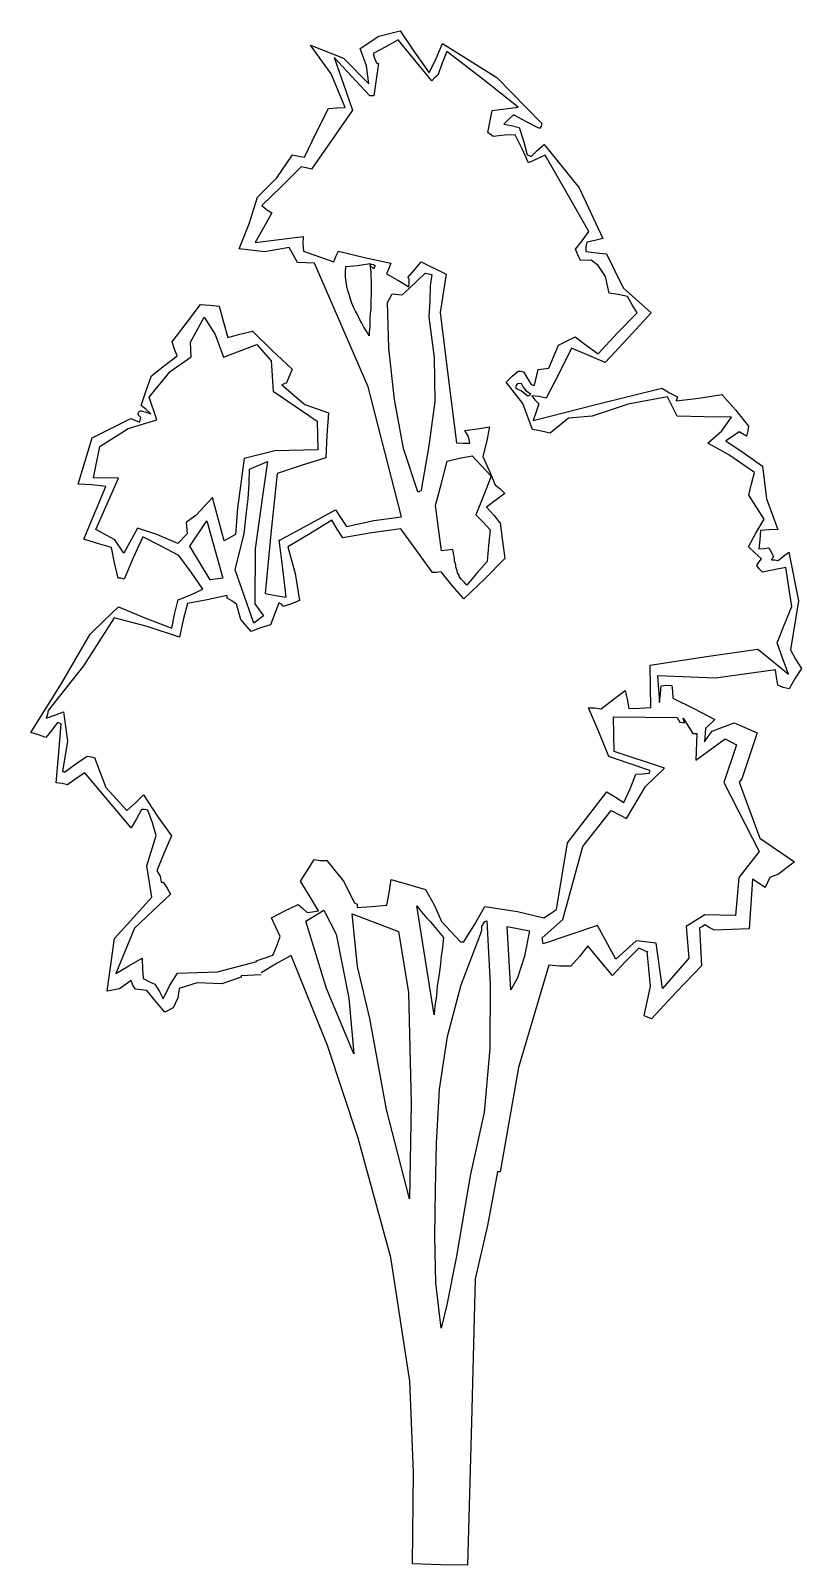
# Model space of a CAD drawing. Extents: x 10339 to 13928, y -5531 to 1611.
import ezdxf

# ---------------------------------------------------------------- set-up
doc = ezdxf.new("R2010")
doc.units = 0
doc.layers.get('0').update_dxf_attribs({"linetype": 'CONTINUOUS'})

msp = doc.modelspace()

# ---------------------------------------------------------------- linework, layer by layer
at = {"color": 0}
for points in [[(11496.3, -762), (11627.2, -690.2), (11758.1, -618.4), (11785.2, -659), (11809.2, -696.4), (11936.3, -667.8), (12066.2, -651.5), (11910.1, -46.9), (11660.8, 528.5), (11580.6, 533), (11541.7, 601.6), (11427.2, 582), (11310.1, 596.4), (11355.4, 712.9), (11394.5, 835.7), (11485.7, 926.7), (11558.5, 1033.4), (11586.2, 1026.8), (11613.9, 1023.2), (11668.3, 1136.5), (11725.9, 1249.7), (11766.1, 1252.1), (11803.1, 1254.5), (11737.9, 1410), (11641.5, 1544.4), (11794.8, 1483.1), (11913.1, 1363.7), (11902.2, 1447.2), (11872.7, 1528), (11960.2, 1585.1), (12059.4, 1611.2), (12125.6, 1511.3), (12194.9, 1414.4), (12226.9, 1481.7), (12255.9, 1552.2), (12509.3, 1393.4), (12718.6, 1179.9), (12715.3, 1167.6), (12708.9, 1155.4), (12647.7, 1187.3), (12586.6, 1219.2), (12564.6, 1198), (12542.6, 1176.8), (12576.4, 1170), (12613.3, 1160.1), (12633.8, 1098), (12651.2, 1032.9), (12660.4, 1029.6), (12669.6, 1026.4), (12697.9, 1053.7), (12729.2, 1080.9), (12892.4, 880.5), (13002.5, 644), (12965.3, 635.4), (12928.1, 626.8), (12924.7, 605.2), (12924.3, 583.6), (12973.5, 576.6), (13019.8, 572.7), (13097.3, 413.9), (13228, 297.4), (13121, 182), (13014, 66.6), (12937.4, 98.8), (12857.8, 134.1), (12800.2, 17.8), (12739.5, -98.4), (12705.7, -91.6), (12671.8, -88), (12686.9, -106.8), (12705.1, -125.6), (12692.1, -162.4), (12679, -202.3), (12976.7, -127.2), (13277.4, -52.2), (13314.1, -74.5), (13350.8, -93.6), (13347.5, -102.8), (13344.3, -112.1), (13449.5, -98.5), (13557.8, -81.8), (13621.4, -153.9), (13681.8, -229.1), (13678.3, -250.6), (13671.7, -275.2), (13653.4, -265.6), (13638.1, -256.1), (13606.9, -277.1), (13575.6, -298.2), (13661.1, -355.3), (13746.4, -415.4), (13765.4, -567), (13818.5, -709.9), (13778.3, -712.3), (13738.1, -714.7), (13734.3, -757.8), (13730.4, -801), (13755.2, -798.3), (13776.8, -795.6), (13788.8, -817.4), (13797.7, -839.2), (13791.4, -845.3), (13788.2, -851.4), (13803.6, -851.6), (13819, -855), (13844.1, -833.8), (13869.1, -815.7), (13914.5, -1041.9), (13876.6, -1269.6), (13900.5, -1313.3), (13927.6, -1356.9), (13899, -1402.7), (13870.3, -1451.6), (13842.7, -1445), (13818.2, -1435.3), (13812.6, -1398.2), (13807, -1364.1), (13528.6, -1402.5), (13257.1, -1391.5), (13262.2, -1453.4), (13267.3, -1515.2), (13271.1, -1475.1), (13274.8, -1438.2), (13299.6, -1435.5), (13324.3, -1435.9), (13326.9, -1463.8), (13329.4, -1494.7), (13427.3, -1542.7), (13525.2, -1593.8), (13481.3, -1636.2), (13477.1, -1697.9), (13493, -1673.5), (13511.9, -1649.1), (13614.5, -1610.8), (13721.7, -1655.9), (13650, -1870.7), (13637.4, -1885.9), (13734.7, -2146.9), (13896.4, -2257.7), (13821.3, -2315.1), (13780.9, -2329.8), (13758.5, -2375.7), (13700.5, -2337.7), (13684.2, -2568.9), (13523.5, -2575.3), (13499.1, -2562.6), (13477.7, -2549.8), (13465.2, -2558.9), (13452.7, -2564.8), (13457.4, -2651.4), (13462, -2741), (13345.7, -2862.4), (13229.3, -2986.9), (13210.9, -2980.4), (13195.5, -2974), (13225.7, -2835.6), (13210, -2674.8), (13213.1, -2678), (13170.2, -2658.7), (13107.3, -2722.4), (13047.6, -2786.2), (12990.1, -2717.3), (12932.7, -2648.4), (12894.8, -2697.1), (12853.9, -2742.7), (12801.4, -2741.8), (12752.1, -2737.8), (12611, -3213.8), (12525.4, -3700), (12519.2, -3699.9), (12513, -3699.8), (12465.5, -3949), (12408.7, -4198), (12390.9, -4864.5), (12373, -5530.9), (12246.5, -5528.7), (12117, -5523.4)], [(11388.1, -2717.1), (11425.3, -2705.4), (11465.7, -2690.7), (11485, -2647.8), (11501.2, -2604.9), (11480.3, -2561.3), (11459.5, -2517.7), (11521.8, -2484.8), (11584, -2455.1), (11605.3, -2474), (11626.6, -2492.8), (11651.3, -2490.2), (11679.2, -2484.5), (11637.2, -2415.9), (11595.2, -2347.2), (11626.9, -2298.4), (11658.7, -2246.5), (11686.4, -2250), (11717.3, -2250.6), (11795.8, -2347.6), (11846.6, -2447.3), (11852.7, -2450.5), (11858.8, -2453.7), (11858.7, -2459.9), (11858.5, -2469.1), (11926.5, -2464.1), (11997.6, -2459.2), (12007.9, -2400.7), (12018.2, -2339.2), (12098.1, -2362.2), (12177.9, -2385.2), (12219.8, -2460), (12252.5, -2534.6), (12294.9, -2581.7), (12340.4, -2628.8), (12346.5, -2628.9), (12355.8, -2629), (12406.6, -2546.6), (12454.4, -2464.1), (12605.2, -2488.3), (12728.1, -2518.2), (12759.4, -2497.2), (12787.5, -2479.2), (12839.2, -2168.3), (13022.4, -1930.7), (13062.1, -1956.1), (13101.7, -1981.5), (13130.7, -1917.2), (13156.5, -1849.7), (13187.4, -1847.2), (13218.3, -1844.6), (13221.5, -1838.5), (13221.6, -1832.3), (13126.5, -1799.8), (13031.4, -1767.3), (12984, -1652.2), (12936.6, -1540.3), (12964.4, -1540.8), (12995.2, -1544.4), (13051.5, -1502.2), (13107.8, -1459.9), (13116.3, -1500.2), (13124.8, -1543.6), (13174.3, -1541.4), (13226.8, -1539.2), (13225.4, -1440.4), (13224, -1341.6), (13474.7, -1302.7), (13725.4, -1267), (13798.4, -1326.9), (13868.4, -1383.7), (13841.9, -1312.2), (13815.4, -1237.7), (13847.7, -1154.9), (13883.2, -1069.1), (13869.3, -979.3), (13855.5, -886.5), (13799.8, -897.9), (13747.1, -909.3), (13731.9, -893.6), (13719.8, -878), (13729.4, -862.7), (13742, -847.5), (13711.6, -819.2), (13681.2, -790.9), (13716.3, -726.6), (13754.5, -662.5), (13718.4, -606.3), (13682.4, -550.1), (13695.6, -497.9), (13708.9, -445.6), (13589.9, -363.3), (13492.1, -309.1), (13557.9, -251.6), (13602.3, -187.6), (13475.7, -185.3), (13349.2, -183.1), (13325.3, -136.4), (13304.5, -92.8), (13121.8, -126.7), (12954.1, -182.4), (12842.8, -192.8), (12758.3, -262.3), (12718.3, -252.4), (12675.2, -245.5), (12631, -124.3), (12552.5, -24.2), (12580.8, 3.1), (12609, 27.3), (12621.3, 27.1), (12633.6, 23.8), (12651.6, -7.4), (12669.6, -35.5), (12678.8, -38.7), (12685, -38.8), (12701.7, 35), (12751.2, 40.3), (12796.3, 147.5), (12874.1, 186.3), (12925.9, 148.4), (12980.8, 107.3), (13072, 204.5), (13163.2, 298.6), (13139.1, 336), (13118.2, 373.4), (13075.1, 383.4), (13032, 390.4), (13014.9, 467.8), (12981.8, 517.8), (12948.3, 543.1), (12898.8, 540.9), (12887, 568.8), (12875.1, 593.7), (12906.6, 633.3), (12938.2, 676), (12836.4, 853.7), (12734.5, 1031.4), (12694.1, 1013.6), (12656.7, 995.8), (12627, 1061.1), (12594.2, 1126.5), (12544.8, 1124.3), (12492.2, 1119), (12480, 1128.5), (12467.8, 1138), (12488.1, 1239.5), (12608.8, 1255.9), (12444.4, 1385.3), (12276.9, 1514.8), (12254.3, 1459.6), (12234.8, 1404.4), (12219.2, 1392.3), (12206.6, 1377.1), (12128, 1474.2), (12049.4, 1568.1), (11990.2, 1535.2), (11934.1, 1505.3), (11939.9, 1483.6), (11948.7, 1461.9), (11951.8, 1458.7), (11958, 1458.6), (11947.4, 1384.7), (11936.8, 1307.7), (11927.5, 1307.9), (11918.3, 1308.1), (11833.4, 1399.1), (11751.6, 1486.9), (11795.8, 1362.7), (11836.9, 1241.6), (11741.9, 1104.3), (11646.9, 967.1), (11622.3, 973.7), (11597.7, 977.2), (11506.6, 886.2), (11415.5, 798.3), (11436.8, 779.4), (11461.2, 763.5), (11422.9, 693.2), (11384.7, 625.9), (11496.1, 639.4), (11607.4, 652.9), (11606.8, 619), (11609.3, 585), (11683, 559), (11750.5, 536.2), (11760.2, 560.7), (11772.9, 585.2), (11892.8, 555.3), (12015.8, 528.5), (12006.1, 504), (11996.4, 479.4), (12048.4, 450.8), (12100.3, 419), (12100.6, 437.5), (12101, 456), (12097.9, 459.1), (12094.9, 462.3), (12126.4, 498.8), (12157.9, 535.3), (12274.2, 477.7), (12246.4, 299.1), (12289.7, -50.4), (12322.2, -307.2), (12353.1, -307.7), (12384, -308.3), (12378.3, -277.3), (12360.3, -249.2), (12419.1, -241), (12474.8, -232.7), (12461.2, -303.5), (12444.6, -371.1), (12474.3, -436.4), (12501, -501.7), (12525.3, -520.6), (12546.5, -542.6), (12505.9, -572.8), (12462.1, -606), (12495.4, -643.6), (12525.6, -681.2), (12536.5, -764.7), (12547.4, -845.1), (12453.2, -939.2), (12355.9, -1033.2), (12301.4, -970.5), (12250, -907.9), (12228.4, -910.6), (12209.8, -910.2), (12137.5, -810.2), (12062.1, -707), (11926, -726.3), (11792.9, -748.6), (11765.8, -708), (11741.8, -667.5), (11638.8, -730.5), (11535.9, -790.4)], [(11914.2, 190.7), (11902.2, 212.5), (11890.2, 231.3), (11881.3, 249.9), (11869.3, 268.7), (11860.4, 290.4), (11851.4, 306), (11842.5, 324.7), (11833.5, 343.4), (11827.7, 362), (11821.9, 383.7), (11816, 402.3), (11810.2, 421), (11807.5, 442.6), (11804.8, 464.3), (11805.2, 489), (11805.6, 513.6), (11861.3, 518.8), (11920.1, 527.1), (11919.8, 508.6), (11922.5, 486.9), (11922.1, 465.3), (11924.9, 446.7), (11924.5, 425.1), (11924.1, 403.5), (11923.7, 381.9), (11923.3, 360.3), (11923, 338.7), (11922.6, 317.1), (11919.1, 295.6), (11918.8, 274), (11918.4, 252.4), (11918, 230.8), (11914.5, 209.2), (11914.2, 190.7)], [(11932.1, 505.3), (11926, 511.5), (11923, 514.7), (11919.9, 517.8), (11920, 520.9), (11923.1, 523.9), (11926.2, 523.9), (11932.4, 523.8), (11935.5, 523.7), (11944.6, 517.4), (11941.5, 514.4), (11938.3, 511.3), (11938.2, 505.2), (11935.1, 505.2), (11932.1, 505.3), (11932.1, 505.3)], [(12142.3, -535.6), (12074.8, -333.8), (12032.5, -104.6), (12005.8, 133.6), (12000.3, 346.6), (12022.6, 386.4), (12068.8, 382.5), (12103.3, 412.8), (12175.5, 482.5), (12206.3, 475.8), (12199.2, 423.4), (12198, 355.5), (12193.6, 278.4), (12218, 89.7), (12220.7, -114), (12192.4, -320.4), (12157.9, -526.6), (12154.7, -532.7), (12151.6, -532.6), (12148.5, -535.7), (12142.3, -535.6)], [(10964.1, -2956.6), (10921.8, -2906.5), (10879.4, -2856.4), (10851.7, -2852.8), (10827.1, -2849.3), (10815.1, -2830.6), (10806.2, -2808.8), (10753, -2848), (10694.2, -2859.3), (10711.8, -2736.2), (10729.3, -2613), (10817.5, -2515.8), (10902.5, -2421.6), (10880.3, -2276.1), (10922.9, -2134.8), (10905.4, -2075.9), (10884.8, -2016.9), (10869.4, -2013.5), (10854, -2013.3), (10831.7, -2056.1), (10806.2, -2098.9), (10697.3, -1970.4), (10591.5, -1842), (10550.9, -1869.1), (10510.3, -1899.2), (10485.7, -1892.6), (10458, -1889), (10469.7, -1750.3), (10481.3, -1614.7), (10472.1, -1611.5), (10462.9, -1608.2), (10437.6, -1644.8), (10409.2, -1678.3), (10375.5, -1665.4), (10338.6, -1655.5), (10481.5, -1426.4), (10615.1, -1197.3), (10681.1, -1133.6), (10747, -1069.9), (10869.6, -1121.4), (10995.3, -1169.9), (11008.8, -1105.4), (11025.4, -1037.7), (11084.4, -1014.1), (11140.5, -987.3), (11086.3, -909.2), (11029, -831), (10943.3, -786.3), (10860.7, -744.7), (10815.8, -842.7), (10774, -940.7), (10758.6, -937.4), (10746.2, -937.2), (10729, -865.9), (10714.8, -794.6), (10650.3, -775), (10585.8, -755.3), (10637.3, -632.8), (10688.9, -510.2), (10624.2, -502.9), (10559.4, -498.7), (10624.9, -283.7), (10805.5, -194.3), (10823.9, -200.8), (10845.4, -210.4), (10848.6, -201.2), (10851.9, -188.9), (10845.8, -182.7), (10839.8, -176.4), (10839.9, -170.2), (10843.1, -161), (10849.4, -158), (10852.4, -158.1), (10877, -164.7), (10898.5, -171.2), (10877.2, -152.3), (10852.9, -133.4), (10875.7, -62.8), (10901.6, 4.7), (10961.1, 53), (11020.5, 98.3), (11008.7, 129.4), (10997, 163.5), (11063.3, 248.8), (11129.6, 337.1), (11172.8, 333.3), (11215.9, 329.5), (11236.2, 255), (11256.6, 183.7), (11312.4, 198.1), (11371.3, 212.5), (11462.4, 124.5), (11556.5, 36.4), (11530.7, -27.9), (11509, -36.8), (11615.4, -128.2), (11725.8, -167.1), (11717.8, -272), (11712.9, -376.8), (11598.1, -411.9), (11486.3, -450), (11456.7, -730.4), (11430.3, -1007.8), (11479.5, -1017.9), (11528.8, -1024.9), (11512.6, -891.9), (11496.4, -758.9)], [(10773, -820.3), (10730.9, -757.9), (10642.2, -710), (10748.2, -471.1), (10630.9, -469.1), (10661.2, -324.5), (10792.4, -240.4), (10925.8, -199.5), (10890.6, -93.9), (10988.4, 24.8), (11085.3, 94.1), (11083.4, 162), (11147.1, 278.2), (11198.2, 197), (11236.5, 91.4), (11391.8, 150.4), (11458.4, 75.2), (11468.3, -67), (11672.7, -206.3), (11676.5, -339.1), (11475.8, -344.9), (11333.2, -379.5), (11301.4, -610.4), (11293.1, -733.7), (11240.1, -763.7), (11184.9, -562.1), (11109.4, -644.1), (11062.5, -677.2), (11067.8, -729.8), (11023.8, -775.3), (10925.7, -733.5), (10836.7, -704.2), (10773, -820.3)], [(12650.2, -87.6), (12622.8, -65.5), (12607.5, -59.1), (12598.3, -52.7), (12601.6, -40.4), (12608, -31.3), (12623.4, -28.5), (12632.4, -47.2), (12644.4, -62.8), (12665.8, -78.6), (12662.6, -84.7), (12656.4, -87.7), (12650.2, -87.6)], [(11378.5, -1145.8), (11290.2, -897.3), (11333.3, -728.3), (11344.3, -629.7), (11351.5, -568.1), (11355.8, -497.1), (11357, -429.3), (11441, -393.7), (11419.8, -544.6), (11384.5, -800.2), (11383.1, -1056.3), (11422.3, -1112.6), (11378.5, -1145.8)], [(12369.3, -968.6), (12360.2, -959.2), (12351.1, -949.8), (12342.1, -940.3), (12336, -931), (12333.1, -921.7), (12327.1, -912.3), (12324.2, -903), (12321.3, -893.7), (12318.3, -884.4), (12318.5, -875.1), (12315.6, -865.8), (12312.6, -856.5), (12312.9, -844.1), (12310, -831.7), (12307.1, -819.3), (12304.3, -803.9), (12279.6, -806.5), (12251.7, -809.1), (12238.1, -703.9), (12224.5, -598.7), (12251.1, -494.3), (12277.5, -392.9), (12336.4, -378.4), (12395.3, -367.1), (12437.7, -414.2), (12483.1, -461.3), (12447.6, -553.2), (12412.1, -642.1), (12445.4, -676.7), (12478.8, -711.2), (12471.3, -785.2), (12463.9, -859.1), (12416.6, -913.9), (12369.3, -968.6)], [(11175.2, -944.7), (11079.1, -788.6), (11158.4, -669.6), (11234, -936.4), (11175.2, -944.7)], [(11535.9, -790.4), (11570.8, -914.5), (11590.2, -1041.4), (11552.9, -1056.2), (11515.7, -1067.9), (11506.6, -1058.5), (11494.3, -1052.1), (11474.9, -1101.1), (11455.5, -1153.3), (11409, -1167.9), (11365.4, -1185.7), (11317, -1129.3), (11296.7, -1057.9), (11275.3, -1042.1), (11254, -1029.4), (11254.1, -1023.2), (11254.2, -1017), (11161.2, -1037), (11068.3, -1053.9), (11048.5, -1130.7), (11031.6, -1210.7), (10881.2, -1161.8), (10727.6, -1122.1), (10584.8, -1344.9), (10420.7, -1551.9), (10417.3, -1570.4), (10410.8, -1588.8), (10451.1, -1574.1), (10491.5, -1559.3), (10510.8, -1695.5), (10486.7, -1837.1), (10492.9, -1837.2), (10495.9, -1840.3), (10549, -1801.1), (10602.2, -1765), (10620.6, -1768.4), (10636, -1771.8), (10689.1, -1911.6), (10786, -2018.2), (10826.8, -1981.9), (10864.5, -1945.5), (10927.6, -2042.3), (10993.9, -2136.1), (10958.5, -2218.8), (10926.2, -2298.5), (10941.2, -2323.5), (10946.9, -2351.3), (10953.1, -2351.4), (10956.2, -2351.5), (10974.2, -2379.6), (10989.1, -2407.6), (10822.8, -2565.2), (10735.7, -2776.7), (10795, -2740.7), (10857.4, -2704.8), (10859.6, -2754.2), (10861.9, -2800.5), (10889.4, -2813.3), (10917, -2826.2), (10938, -2860.5), (10955.9, -2894.8), (10984.8, -2833.5), (11022.8, -2775.5), (11208.1, -2769.5), (11391.1, -2720.2)], [(13281.1, -2845.8), (13250.8, -2635.4), (13158.4, -2624.5), (13064.3, -2709.3), (12977.6, -2553.5), (12726, -2638.6), (12720.4, -2610.7), (12817.5, -2526), (12909.9, -2185), (13042.5, -2017.5), (13112.8, -2055.8), (13201.8, -1906.1), (13289.8, -1821.2), (13056.5, -1743), (13053.2, -1582.5), (13349.4, -1584.5), (13361.4, -1606.4), (13383, -1609.8), (13377.2, -1588.1), (13422.2, -1659.9), (13440.7, -1660.2), (13435.5, -1783.6), (13573, -1684.1), (13625, -1712.8), (13566.4, -1887.7), (13730.6, -2208.5), (13635.8, -2330.4), (13620.4, -2506), (13478.5, -2503.6), (13391.1, -2557.6), (13404, -2706), (13281.1, -2845.8)], [(11843.5, -3151), (11716.1, -2846.3), (11619.7, -2532.9), (11704, -2481.8), (11760.7, -2594), (11820.3, -2891.3), (11843.5, -3151)], [(12103.4, -3825.4), (11996.4, -3409.9), (11917.4, -2985.6), (11859.9, -2743.9), (11836.4, -2499.6), (12051, -2580.5), (12098.6, -2865.3), (12111.2, -3381), (12103.4, -3825.4)], [(12217.1, -2969.3), (12136.5, -2461.6), (12151.6, -2480.4), (12166.7, -2499.2), (12181.8, -2518), (12200, -2536.8), (12215.1, -2552.5), (12230.2, -2571.3), (12245.3, -2590.1), (12260.5, -2608.9), (12256.6, -2655.1), (12249.6, -2698.2), (12245.7, -2744.4), (12238.8, -2790.6), (12231.8, -2833.7), (12227.9, -2879.9), (12221, -2926.1), (12217.1, -2969.3)], [(12250.3, -4426.8), (12226.2, -4216.5), (12220.7, -4000.3), (12224.6, -3781.2), (12228.3, -3568.3), (12241.9, -3315.4), (12280.2, -3069.1), (12343, -2829.5), (12433.6, -2593.4), (12440.1, -2575), (12440.4, -2556.4), (12453.1, -2535.1), (12462.4, -2532.1), (12478.9, -2825.7), (12476.8, -3125), (12450, -3424), (12386.3, -3709.9), (12362.2, -3854.6), (12321, -4091.6), (12276.9, -4319.2), (12250.3, -4426.8)], [(12574.1, -2852), (12557.7, -2558.5), (12662.3, -2578.8), (12638.6, -2695.7), (12606, -2797), (12574.1, -2852)], [(12117, -5523.4), (12121.3, -5097.5), (12104, -4674.3), (12015.3, -4098.6), (11864.5, -3543.4), (11720.7, -3111.8), (11552.1, -2692.2), (11486.7, -2728.1), (11411.8, -2773.1)], [(11411.6, -2782.3), (11319, -2786.9)], [(11318.9, -2793.1), (11228.8, -2825.4), (11114.7, -2820.4), (11030.9, -2846.7), (11023.9, -2889.8), (11001.5, -2935.7), (10964.1, -2956.6)], [(11319, -2786.9), (11318.9, -2790)], [(11318.9, -2790), (11318.9, -2793.1)]]:
    msp.add_lwpolyline(points, dxfattribs=at)

doc.saveas('drawing.dxf')
